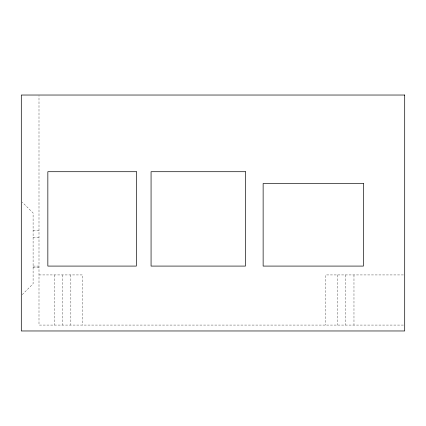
<?xml version="1.0" encoding="UTF-8"?>
<svg xmlns="http://www.w3.org/2000/svg" width="426" height="426" viewBox="0 0 426 426"><rect width="100%" height="100%" fill="white"/><g stroke="black" fill="none" stroke-linecap="round" stroke-linejoin="round"><path stroke-width="0.32" stroke-dasharray="2.13 1.6" d="M22.205 294.67L33.095 283.78L33.095 213L22.205 202.11M33.095 230.695L38.995 230.695M33.095 237.772L38.995 237.772M33.095 266.085L38.995 266.085M33.095 267.267L38.995 267.267M38.995 274.935L82.644 274.935L82.644 325.07M403.374 274.935L325.661 274.935L325.661 325.07M403.374 325.07L38.995 325.07L38.995 95.696M353.974 274.935L353.974 325.07M345.715 274.935L345.715 325.07M337.456 274.935L337.456 325.07M70.849 274.935L70.849 325.07M62.59 274.935L62.59 325.07M54.331 274.935L54.331 325.07"/><path stroke-width="0.64" d="M404.7 95.03L21.3 95.03L21.3 330.97L404.7 330.97L404.7 95.03M136.32 171.71L47.845 171.71L47.845 266.085L136.32 266.085L136.32 171.71M245.44 171.71L151.065 171.71L151.065 266.085L245.44 266.085L245.44 171.71M363.41 183.51L263.135 183.51L263.135 266.085L363.41 266.085L363.41 183.51"/></g></svg>
